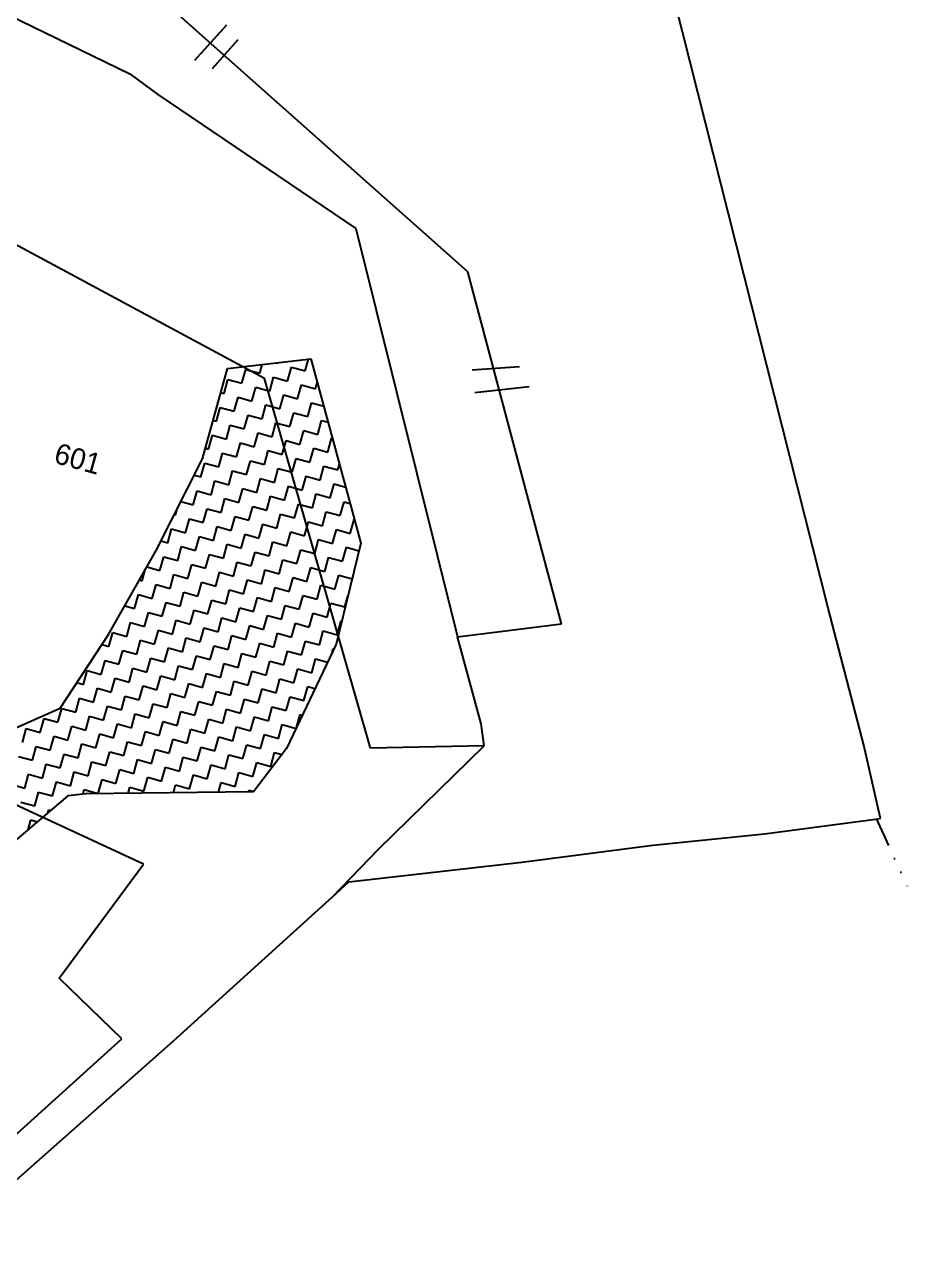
# Model space of a CAD drawing. Header units: metres. Extents: x 291974 to 293244, y 2020596 to 2023640.
# Drawn here: x 293091.7 to 293244.5, y 2022798.6 to 2023012.3 of the extents above; entities that cross this region are included whole.
import ezdxf
from ezdxf.enums import TextEntityAlignment as Align

# ---------------------------------------------------------------- set-up
doc = ezdxf.new("R2010")
doc.units = ezdxf.units.M
doc.header["$MEASUREMENT"] = 0
doc.linetypes.add('DIVIDE', pattern=[1.25, 0.5, -0.25, 0, -0.25, 0, -0.25])
for name, color, linetype in [('OTHERS', 1, 'Continuous'), ('POLY_HATCH', 12, 'Continuous'), ('POLY_PARCEL', 6, 'Continuous'), ('TEXT_PARCEL', 7, 'Continuous'), ('V_BOUND_LINE', 7, 'Continuous'), ('V_DIVIDE_LINE', 7, 'DIVIDE')]:
    doc.layers.add(name, color=color, linetype=linetype)
doc.styles.add('TEXT_MAP', font='')
doc.styles.get('TEXT_MAP').set_extended_font_data('Kruti Dev 050')

msp = doc.modelspace()

# ---------------------------------------------------------------- linework, layer by layer
at = {"layer": 'OTHERS'}
for p, q in [((293121.2, 2023006.14), (293126.73, 2023012.27)), ((293124.23, 2023004.7), (293128.65, 2023009.72)), ((293169.16, 2022952.59), (293177.38, 2022953.14)), ((293169.67, 2022948.62), (293179.04, 2022949.65))]:
    msp.add_line(p, q, dxfattribs=at)
at = {"layer": 'POLY_HATCH'}
for p, q in [((293126.82, 2022952.8), (293141.27, 2022954.47)), ((293141.27, 2022954.47), (293149.89, 2022922.58)), ((293122.48, 2022937.15), (293126.82, 2022952.8)), ((293114.48, 2022921.31), (293122.48, 2022937.15)), ((293106.22, 2022906.74), (293114.48, 2022921.31)), ((293149.89, 2022922.58), (293145.65, 2022905.09)), ((293097.87, 2022894.01), (293106.22, 2022906.74)), ((293145.65, 2022905.09), (293137.02, 2022887.02)), ((293071.09, 2022882.17), (293097.87, 2022894.01)), ((293137.02, 2022887.02), (293131.34, 2022879.56)), ((293099.21, 2022878.84), (293069.93, 2022853.97)), ((293102.32, 2022879.18), (293099.21, 2022878.84)), ((293131.34, 2022879.56), (293102.32, 2022879.18))]:
    msp.add_line(p, q, dxfattribs=at)
at = {"layer": 'POLY_HATCH', "linetype": 'Continuous'}
for p, q in [((293132.4, 2022951.97), (293132.83, 2022953.5)), ((293135.25, 2022953.78), (293135.48, 2022953.71)), ((293135.48, 2022953.71), (293135.51, 2022953.81)), ((293140.3, 2022952.37), (293140.87, 2022954.42)), ((293129.32, 2022950.23), (293129.99, 2022952.64)), ((293129.99, 2022952.64), (293132.4, 2022951.97)), ((293134.15, 2022948.89), (293134.81, 2022951.3)), ((293134.81, 2022951.3), (293137.22, 2022950.63)), ((293137.22, 2022950.63), (293137.89, 2022953.04)), ((293137.89, 2022953.04), (293140.3, 2022952.37)), ((293126.25, 2022948.48), (293126.91, 2022950.89)), ((293126.91, 2022950.89), (293129.32, 2022950.23)), ((293131.07, 2022947.15), (293131.74, 2022949.56)), ((293131.74, 2022949.56), (293134.15, 2022948.89)), ((293138.97, 2022947.55), (293139.64, 2022949.96)), ((293139.64, 2022949.96), (293142.05, 2022949.29)), ((293142.05, 2022949.29), (293142.36, 2022950.43)), ((293125.67, 2022948.64), (293126.25, 2022948.48)), ((293127.99, 2022945.4), (293128.66, 2022947.82)), ((293128.66, 2022947.82), (293131.07, 2022947.15)), ((293135.89, 2022945.81), (293136.56, 2022948.22)), ((293136.56, 2022948.22), (293138.97, 2022947.55)), ((293140.71, 2022944.47), (293141.38, 2022946.88)), ((293141.38, 2022946.88), (293143.48, 2022946.3)), ((293124.91, 2022943.66), (293125.58, 2022946.07)), ((293125.58, 2022946.07), (293127.99, 2022945.4)), ((293129.73, 2022942.33), (293130.4, 2022944.74)), ((293130.4, 2022944.74), (293132.81, 2022944.07)), ((293132.81, 2022944.07), (293133.48, 2022946.48)), ((293133.48, 2022946.48), (293135.89, 2022945.81)), ((293137.63, 2022942.73), (293138.3, 2022945.14)), ((293138.3, 2022945.14), (293140.71, 2022944.47)), ((293124.33, 2022943.82), (293124.91, 2022943.66)), ((293126.65, 2022940.58), (293127.32, 2022942.99)), ((293127.32, 2022942.99), (293129.73, 2022942.33)), ((293134.55, 2022940.99), (293135.22, 2022943.4)), ((293135.22, 2022943.4), (293137.63, 2022942.73)), ((293142.45, 2022941.39), (293143.12, 2022943.8)), ((293143.12, 2022943.8), (293144.24, 2022943.49)), ((293123.57, 2022938.84), (293124.24, 2022941.25)), ((293124.24, 2022941.25), (293126.65, 2022940.58)), ((293131.47, 2022939.25), (293132.14, 2022941.66)), ((293132.14, 2022941.66), (293134.55, 2022940.99)), ((293136.29, 2022937.91), (293136.96, 2022940.32)), ((293136.96, 2022940.32), (293139.37, 2022939.65)), ((293139.37, 2022939.65), (293140.04, 2022942.06)), ((293140.04, 2022942.06), (293142.45, 2022941.39)), ((293144.19, 2022938.31), (293144.86, 2022940.73)), ((293144.86, 2022940.73), (293145, 2022940.69)), ((293123, 2022939), (293123.57, 2022938.84)), ((293125.31, 2022935.76), (293125.98, 2022938.17)), ((293125.98, 2022938.17), (293128.39, 2022937.5)), ((293128.39, 2022937.5), (293129.06, 2022939.92)), ((293129.06, 2022939.92), (293131.47, 2022939.25)), ((293133.21, 2022936.17), (293133.88, 2022938.58)), ((293133.88, 2022938.58), (293136.29, 2022937.91)), ((293141.11, 2022936.57), (293141.78, 2022938.98)), ((293141.78, 2022938.98), (293144.19, 2022938.31)), ((293122.23, 2022934.02), (293122.9, 2022936.43)), ((293122.9, 2022936.43), (293125.31, 2022935.76)), ((293130.13, 2022934.43), (293130.8, 2022936.84)), ((293130.8, 2022936.84), (293133.21, 2022936.17)), ((293138.03, 2022934.83), (293138.7, 2022937.24)), ((293138.7, 2022937.24), (293141.11, 2022936.57)), ((293145.93, 2022935.24), (293146.21, 2022936.22)), ((293121.07, 2022934.35), (293122.23, 2022934.02)), ((293127.06, 2022932.68), (293127.72, 2022935.09)), ((293127.72, 2022935.09), (293130.13, 2022934.43)), ((293134.96, 2022933.09), (293135.62, 2022935.5)), ((293135.62, 2022935.5), (293138.03, 2022934.83)), ((293139.78, 2022931.75), (293140.44, 2022934.16)), ((293140.44, 2022934.16), (293142.86, 2022933.49)), ((293142.86, 2022933.49), (293143.52, 2022935.9)), ((293143.52, 2022935.9), (293145.93, 2022935.24)), ((293123.98, 2022930.94), (293124.64, 2022933.35)), ((293124.64, 2022933.35), (293127.06, 2022932.68)), ((293128.8, 2022929.6), (293129.47, 2022932.02)), ((293129.47, 2022932.02), (293131.88, 2022931.35)), ((293131.88, 2022931.35), (293132.54, 2022933.76)), ((293132.54, 2022933.76), (293134.96, 2022933.09)), ((293136.7, 2022930.01), (293137.37, 2022932.42)), ((293137.37, 2022932.42), (293139.78, 2022931.75)), ((293144.6, 2022930.41), (293145.27, 2022932.83)), ((293145.27, 2022932.83), (293147.27, 2022932.27)), ((293118.76, 2022929.79), (293120.9, 2022929.2)), ((293120.9, 2022929.2), (293121.57, 2022931.61)), ((293121.57, 2022931.61), (293123.98, 2022930.94)), ((293125.72, 2022927.86), (293126.39, 2022930.27)), ((293126.39, 2022930.27), (293128.8, 2022929.6)), ((293133.62, 2022928.27), (293134.29, 2022930.68)), ((293134.29, 2022930.68), (293136.7, 2022930.01)), ((293141.52, 2022928.67), (293142.19, 2022931.08)), ((293142.19, 2022931.08), (293144.6, 2022930.41)), ((293146.34, 2022927.34), (293147.01, 2022929.75)), ((293147.01, 2022929.75), (293148.03, 2022929.46)), ((293117.61, 2022927.52), (293117.82, 2022927.46)), ((293117.82, 2022927.46), (293118.1, 2022928.49)), ((293122.64, 2022926.12), (293123.31, 2022928.53)), ((293123.31, 2022928.53), (293125.72, 2022927.86)), ((293130.54, 2022926.53), (293131.21, 2022928.94)), ((293131.21, 2022928.94), (293133.62, 2022928.27)), ((293135.36, 2022925.19), (293136.03, 2022927.6)), ((293136.03, 2022927.6), (293138.44, 2022926.93)), ((293138.44, 2022926.93), (293139.11, 2022929.34)), ((293139.11, 2022929.34), (293141.52, 2022928.67)), ((293143.26, 2022925.59), (293143.93, 2022928)), ((293143.93, 2022928), (293146.34, 2022927.34)), ((293119.56, 2022924.38), (293120.23, 2022926.79)), ((293120.23, 2022926.79), (293122.64, 2022926.12)), ((293124.38, 2022923.04), (293125.05, 2022925.45)), ((293125.05, 2022925.45), (293127.46, 2022924.78)), ((293127.46, 2022924.78), (293128.13, 2022927.19)), ((293128.13, 2022927.19), (293130.54, 2022926.53)), ((293132.28, 2022923.45), (293132.95, 2022925.86)), ((293132.95, 2022925.86), (293135.36, 2022925.19)), ((293140.18, 2022923.85), (293140.85, 2022926.26)), ((293140.85, 2022926.26), (293143.26, 2022925.59)), ((293148.08, 2022924.26), (293148.75, 2022926.67)), ((293148.75, 2022926.67), (293148.79, 2022926.66)), ((293116.48, 2022922.64), (293117.15, 2022925.05)), ((293117.15, 2022925.05), (293119.56, 2022924.38)), ((293121.3, 2022921.3), (293121.97, 2022923.71)), ((293121.97, 2022923.71), (293124.38, 2022923.04)), ((293129.2, 2022921.71), (293129.87, 2022924.12)), ((293129.87, 2022924.12), (293132.28, 2022923.45)), ((293137.1, 2022922.11), (293137.77, 2022924.52)), ((293137.77, 2022924.52), (293140.18, 2022923.85)), ((293145, 2022922.51), (293145.67, 2022924.93)), ((293145.67, 2022924.93), (293148.08, 2022924.26)), ((293115.31, 2022922.96), (293116.48, 2022922.64)), ((293118.22, 2022919.56), (293118.89, 2022921.97)), ((293118.89, 2022921.97), (293121.3, 2022921.3)), ((293126.12, 2022919.96), (293126.79, 2022922.37)), ((293126.79, 2022922.37), (293129.2, 2022921.71)), ((293134.02, 2022920.37), (293134.69, 2022922.78)), ((293134.69, 2022922.78), (293137.1, 2022922.11)), ((293138.84, 2022919.03), (293139.51, 2022921.44)), ((293139.51, 2022921.44), (293141.92, 2022920.77)), ((293141.92, 2022920.77), (293142.59, 2022923.18)), ((293142.59, 2022923.18), (293145, 2022922.51)), ((293146.74, 2022919.44), (293147.41, 2022921.85)), ((293147.41, 2022921.85), (293149.57, 2022921.25)), ((293115.14, 2022917.82), (293115.81, 2022920.23)), ((293115.81, 2022920.23), (293118.22, 2022919.56)), ((293123.04, 2022918.22), (293123.71, 2022920.63)), ((293123.71, 2022920.63), (293126.12, 2022919.96)), ((293127.87, 2022916.88), (293128.53, 2022919.29)), ((293128.53, 2022919.29), (293130.94, 2022918.63)), ((293130.94, 2022918.63), (293131.61, 2022921.04)), ((293131.61, 2022921.04), (293134.02, 2022920.37)), ((293135.77, 2022917.29), (293136.43, 2022919.7)), ((293136.43, 2022919.7), (293138.84, 2022919.03)), ((293143.66, 2022917.69), (293144.33, 2022920.1)), ((293144.33, 2022920.1), (293146.74, 2022919.44)), ((293112.07, 2022916.07), (293112.6, 2022918)), ((293112.86, 2022918.45), (293115.14, 2022917.82)), ((293116.89, 2022914.74), (293117.55, 2022917.15)), ((293117.55, 2022917.15), (293119.97, 2022916.48)), ((293119.97, 2022916.48), (293120.63, 2022918.89)), ((293120.63, 2022918.89), (293123.04, 2022918.22)), ((293124.79, 2022915.14), (293125.45, 2022917.55)), ((293125.45, 2022917.55), (293127.87, 2022916.88)), ((293132.69, 2022915.55), (293133.35, 2022917.96)), ((293133.35, 2022917.96), (293135.77, 2022917.29)), ((293140.59, 2022915.95), (293141.25, 2022918.36)), ((293141.25, 2022918.36), (293143.66, 2022917.69)), ((293145.41, 2022914.61), (293146.08, 2022917.03)), ((293146.08, 2022917.03), (293148.39, 2022916.38)), ((293111.58, 2022916.21), (293112.07, 2022916.07)), ((293113.81, 2022913), (293114.48, 2022915.41)), ((293114.48, 2022915.41), (293116.89, 2022914.74)), ((293121.71, 2022913.4), (293122.38, 2022915.81)), ((293122.38, 2022915.81), (293124.79, 2022915.14)), ((293129.61, 2022913.81), (293130.28, 2022916.22)), ((293130.28, 2022916.22), (293132.69, 2022915.55)), ((293134.43, 2022912.47), (293135.1, 2022914.88)), ((293135.1, 2022914.88), (293137.51, 2022914.21)), ((293137.51, 2022914.21), (293138.18, 2022916.62)), ((293138.18, 2022916.62), (293140.59, 2022915.95)), ((293142.33, 2022912.87), (293143, 2022915.28)), ((293143, 2022915.28), (293145.41, 2022914.61)), ((293110.73, 2022911.25), (293111.4, 2022913.66)), ((293111.4, 2022913.66), (293113.81, 2022913)), ((293118.63, 2022911.66), (293119.3, 2022914.07)), ((293119.3, 2022914.07), (293121.71, 2022913.4)), ((293123.45, 2022910.32), (293124.12, 2022912.73)), ((293124.12, 2022912.73), (293126.53, 2022912.06)), ((293126.53, 2022912.06), (293127.2, 2022914.47)), ((293127.2, 2022914.47), (293129.61, 2022913.81)), ((293131.35, 2022910.73), (293132.02, 2022913.14)), ((293132.02, 2022913.14), (293134.43, 2022912.47)), ((293139.25, 2022911.13), (293139.92, 2022913.54)), ((293139.92, 2022913.54), (293142.33, 2022912.87)), ((293147.15, 2022911.54), (293147.66, 2022913.39)), ((293109.04, 2022911.72), (293110.73, 2022911.25)), ((293112.47, 2022908.17), (293113.14, 2022910.59)), ((293113.14, 2022910.59), (293115.55, 2022909.92)), ((293115.55, 2022909.92), (293116.22, 2022912.33)), ((293116.22, 2022912.33), (293118.63, 2022911.66)), ((293120.37, 2022908.58), (293121.04, 2022910.99)), ((293121.04, 2022910.99), (293123.45, 2022910.32)), ((293128.27, 2022908.98), (293128.94, 2022911.39)), ((293128.94, 2022911.39), (293131.35, 2022910.73)), ((293136.17, 2022909.39), (293136.84, 2022911.8)), ((293136.84, 2022911.8), (293139.25, 2022911.13)), ((293140.99, 2022908.05), (293141.66, 2022910.46)), ((293141.66, 2022910.46), (293144.07, 2022909.79)), ((293144.07, 2022909.79), (293144.74, 2022912.2)), ((293144.74, 2022912.2), (293147.15, 2022911.54)), ((293109.39, 2022906.43), (293110.06, 2022908.84)), ((293110.06, 2022908.84), (293112.47, 2022908.17)), ((293117.29, 2022906.84), (293117.96, 2022909.25)), ((293117.96, 2022909.25), (293120.37, 2022908.58)), ((293125.19, 2022907.24), (293125.86, 2022909.65)), ((293125.86, 2022909.65), (293128.27, 2022908.98)), ((293130.01, 2022905.91), (293130.68, 2022908.32)), ((293130.68, 2022908.32), (293133.09, 2022907.65)), ((293133.09, 2022907.65), (293133.76, 2022910.06)), ((293133.76, 2022910.06), (293136.17, 2022909.39)), ((293137.91, 2022906.31), (293138.58, 2022908.72)), ((293138.58, 2022908.72), (293140.99, 2022908.05)), ((293145.81, 2022906.71), (293146.48, 2022909.13)), ((293146.48, 2022909.13), (293146.62, 2022909.09)), ((293106.31, 2022904.69), (293106.98, 2022907.1)), ((293106.98, 2022907.1), (293109.39, 2022906.43)), ((293114.21, 2022905.1), (293114.88, 2022907.51)), ((293114.88, 2022907.51), (293117.29, 2022906.84)), ((293119.03, 2022903.76), (293119.7, 2022906.17)), ((293119.7, 2022906.17), (293122.11, 2022905.5)), ((293122.11, 2022905.5), (293122.78, 2022907.91)), ((293122.78, 2022907.91), (293125.19, 2022907.24)), ((293126.93, 2022904.16), (293127.6, 2022906.57)), ((293127.6, 2022906.57), (293130.01, 2022905.91)), ((293134.83, 2022904.57), (293135.5, 2022906.98)), ((293135.5, 2022906.98), (293137.91, 2022906.31)), ((293142.73, 2022904.97), (293143.4, 2022907.38)), ((293143.4, 2022907.38), (293145.81, 2022906.71)), ((293105.09, 2022905.03), (293106.31, 2022904.69)), ((293108.05, 2022901.61), (293108.72, 2022904.02)), ((293108.72, 2022904.02), (293111.13, 2022903.35)), ((293111.13, 2022903.35), (293111.8, 2022905.76)), ((293111.8, 2022905.76), (293114.21, 2022905.1)), ((293115.95, 2022902.02), (293116.62, 2022904.43)), ((293116.62, 2022904.43), (293119.03, 2022903.76)), ((293123.85, 2022902.42), (293124.52, 2022904.83)), ((293124.52, 2022904.83), (293126.93, 2022904.16)), ((293131.75, 2022902.83), (293132.42, 2022905.24)), ((293132.42, 2022905.24), (293134.83, 2022904.57)), ((293139.65, 2022903.23), (293140.32, 2022905.64)), ((293140.32, 2022905.64), (293142.73, 2022904.97)), ((293144.97, 2022903.66), (293145.14, 2022904.3)), ((293145.14, 2022904.3), (293145.26, 2022904.27)), ((293104.98, 2022899.87), (293105.64, 2022902.28)), ((293105.64, 2022902.28), (293108.05, 2022901.61)), ((293112.87, 2022900.27), (293113.54, 2022902.69)), ((293113.54, 2022902.69), (293115.95, 2022902.02)), ((293120.77, 2022900.68), (293121.44, 2022903.09)), ((293121.44, 2022903.09), (293123.85, 2022902.42)), ((293128.67, 2022901.08), (293129.34, 2022903.49)), ((293129.34, 2022903.49), (293131.75, 2022902.83)), ((293133.5, 2022899.75), (293134.16, 2022902.16)), ((293134.16, 2022902.16), (293136.57, 2022901.49)), ((293136.57, 2022901.49), (293137.24, 2022903.9)), ((293137.24, 2022903.9), (293139.65, 2022903.23)), ((293141.4, 2022900.15), (293142.06, 2022902.56)), ((293142.06, 2022902.56), (293144.16, 2022901.98)), ((293101.9, 2022898.13), (293102.56, 2022900.54)), ((293102.56, 2022900.54), (293104.98, 2022899.87)), ((293109.8, 2022898.53), (293110.46, 2022900.94)), ((293110.46, 2022900.94), (293112.87, 2022900.27)), ((293117.7, 2022898.94), (293118.36, 2022901.35)), ((293118.36, 2022901.35), (293120.77, 2022900.68)), ((293122.52, 2022897.6), (293123.19, 2022900.01)), ((293123.19, 2022900.01), (293125.6, 2022899.34)), ((293125.6, 2022899.34), (293126.26, 2022901.75)), ((293126.26, 2022901.75), (293128.67, 2022901.08)), ((293130.42, 2022898.01), (293131.09, 2022900.42)), ((293131.09, 2022900.42), (293133.5, 2022899.75)), ((293138.32, 2022898.41), (293138.99, 2022900.82)), ((293138.99, 2022900.82), (293141.4, 2022900.15)), ((293100.77, 2022898.44), (293101.9, 2022898.13)), ((293106.72, 2022896.79), (293107.39, 2022899.2)), ((293107.39, 2022899.2), (293109.8, 2022898.53)), ((293111.54, 2022895.45), (293112.21, 2022897.86)), ((293112.21, 2022897.86), (293114.62, 2022897.2)), ((293114.62, 2022897.2), (293115.29, 2022899.61)), ((293115.29, 2022899.61), (293117.7, 2022898.94)), ((293119.44, 2022895.86), (293120.11, 2022898.27)), ((293120.11, 2022898.27), (293122.52, 2022897.6)), ((293127.34, 2022896.26), (293128.01, 2022898.67)), ((293128.01, 2022898.67), (293130.42, 2022898.01)), ((293135.24, 2022896.67), (293135.91, 2022899.08)), ((293135.91, 2022899.08), (293138.32, 2022898.41)), ((293140.06, 2022895.33), (293140.73, 2022897.74)), ((293140.73, 2022897.74), (293141.97, 2022897.4)), ((293100.56, 2022893.31), (293101.23, 2022895.72)), ((293101.23, 2022895.72), (293103.64, 2022895.05)), ((293103.64, 2022895.05), (293104.31, 2022897.46)), ((293104.31, 2022897.46), (293106.72, 2022896.79)), ((293108.46, 2022893.71), (293109.13, 2022896.12)), ((293109.13, 2022896.12), (293111.54, 2022895.45)), ((293116.36, 2022894.12), (293117.03, 2022896.53)), ((293117.03, 2022896.53), (293119.44, 2022895.86)), ((293124.26, 2022894.52), (293124.93, 2022896.93)), ((293124.93, 2022896.93), (293127.34, 2022896.26)), ((293129.08, 2022893.18), (293129.75, 2022895.59)), ((293129.75, 2022895.59), (293132.16, 2022894.93)), ((293132.16, 2022894.93), (293132.83, 2022897.34)), ((293132.83, 2022897.34), (293135.24, 2022896.67)), ((293136.98, 2022893.59), (293137.65, 2022896)), ((293137.65, 2022896), (293140.06, 2022895.33)), ((293097.48, 2022891.57), (293098.15, 2022893.98)), ((293098.15, 2022893.98), (293100.56, 2022893.31)), ((293105.38, 2022891.97), (293106.05, 2022894.38)), ((293106.05, 2022894.38), (293108.46, 2022893.71)), ((293113.28, 2022892.37), (293113.95, 2022894.79)), ((293113.95, 2022894.79), (293116.36, 2022894.12)), ((293118.1, 2022891.04), (293118.77, 2022893.45)), ((293118.77, 2022893.45), (293121.18, 2022892.78)), ((293121.18, 2022892.78), (293121.85, 2022895.19)), ((293121.85, 2022895.19), (293124.26, 2022894.52)), ((293126, 2022891.44), (293126.67, 2022893.85)), ((293126.67, 2022893.85), (293129.08, 2022893.18)), ((293133.9, 2022891.85), (293134.57, 2022894.26)), ((293134.57, 2022894.26), (293136.98, 2022893.59)), ((293094.4, 2022889.82), (293095.07, 2022892.23)), ((293095.07, 2022892.23), (293097.48, 2022891.57)), ((293102.3, 2022890.23), (293102.97, 2022892.64)), ((293102.97, 2022892.64), (293105.38, 2022891.97)), ((293107.12, 2022888.89), (293107.79, 2022891.3)), ((293107.79, 2022891.3), (293110.2, 2022890.63)), ((293110.2, 2022890.63), (293110.87, 2022893.04)), ((293110.87, 2022893.04), (293113.28, 2022892.37)), ((293115.02, 2022889.3), (293115.69, 2022891.71)), ((293115.69, 2022891.71), (293118.1, 2022891.04)), ((293122.92, 2022889.7), (293123.59, 2022892.11)), ((293123.59, 2022892.11), (293126, 2022891.44)), ((293130.82, 2022890.11), (293131.49, 2022892.52)), ((293131.49, 2022892.52), (293133.9, 2022891.85)), ((293135.64, 2022888.77), (293136.31, 2022891.18)), ((293136.31, 2022891.18), (293138.69, 2022890.52)), ((293138.77, 2022890.68), (293139.39, 2022892.92)), ((293139.39, 2022892.92), (293139.79, 2022892.81)), ((293091.32, 2022888.08), (293091.99, 2022890.49)), ((293091.99, 2022890.49), (293094.4, 2022889.82)), ((293096.14, 2022886.74), (293096.81, 2022889.15)), ((293096.81, 2022889.15), (293099.22, 2022888.49)), ((293099.22, 2022888.49), (293099.89, 2022890.9)), ((293099.89, 2022890.9), (293102.3, 2022890.23)), ((293104.04, 2022887.15), (293104.71, 2022889.56)), ((293104.71, 2022889.56), (293107.12, 2022888.89)), ((293111.94, 2022887.55), (293112.61, 2022889.96)), ((293112.61, 2022889.96), (293115.02, 2022889.3)), ((293119.84, 2022887.96), (293120.51, 2022890.37)), ((293120.51, 2022890.37), (293122.92, 2022889.7)), ((293124.66, 2022886.62), (293125.33, 2022889.03)), ((293125.33, 2022889.03), (293127.74, 2022888.36)), ((293127.74, 2022888.36), (293128.41, 2022890.77)), ((293128.41, 2022890.77), (293130.82, 2022890.11)), ((293132.56, 2022887.03), (293133.23, 2022889.44)), ((293133.23, 2022889.44), (293135.64, 2022888.77)), ((293093.06, 2022885), (293093.73, 2022887.41)), ((293093.73, 2022887.41), (293096.14, 2022886.74)), ((293100.96, 2022885.41), (293101.63, 2022887.82)), ((293101.63, 2022887.82), (293104.04, 2022887.15)), ((293108.86, 2022885.81), (293109.53, 2022888.22)), ((293109.53, 2022888.22), (293111.94, 2022887.55)), ((293113.68, 2022884.47), (293114.35, 2022886.89)), ((293114.35, 2022886.89), (293116.76, 2022886.22)), ((293116.76, 2022886.22), (293117.43, 2022888.63)), ((293117.43, 2022888.63), (293119.84, 2022887.96)), ((293121.58, 2022884.88), (293122.25, 2022887.29)), ((293122.25, 2022887.29), (293124.66, 2022886.62)), ((293129.48, 2022885.28), (293130.15, 2022887.69)), ((293130.15, 2022887.69), (293132.56, 2022887.03)), ((293090.65, 2022885.67), (293093.06, 2022885)), ((293097.88, 2022883.67), (293098.55, 2022886.08)), ((293098.55, 2022886.08), (293100.96, 2022885.41)), ((293105.78, 2022884.07), (293106.45, 2022886.48)), ((293106.45, 2022886.48), (293108.86, 2022885.81)), ((293110.61, 2022882.73), (293111.27, 2022885.14)), ((293111.27, 2022885.14), (293113.68, 2022884.47)), ((293118.51, 2022883.14), (293119.17, 2022885.55)), ((293119.17, 2022885.55), (293121.58, 2022884.88)), ((293126.41, 2022883.54), (293127.07, 2022885.95)), ((293127.07, 2022885.95), (293129.48, 2022885.28)), ((293134.31, 2022883.95), (293134.97, 2022886.36)), ((293134.97, 2022886.36), (293136.25, 2022886)), ((293094.81, 2022881.92), (293095.47, 2022884.33)), ((293095.47, 2022884.33), (293097.88, 2022883.67)), ((293099.63, 2022880.59), (293100.3, 2022883)), ((293100.3, 2022883), (293102.71, 2022882.33)), ((293102.71, 2022882.33), (293103.37, 2022884.74)), ((293103.37, 2022884.74), (293105.78, 2022884.07)), ((293107.53, 2022880.99), (293108.2, 2022883.4)), ((293108.2, 2022883.4), (293110.61, 2022882.73)), ((293115.43, 2022881.4), (293116.1, 2022883.81)), ((293116.1, 2022883.81), (293118.51, 2022883.14)), ((293123.33, 2022881.8), (293123.99, 2022884.21)), ((293123.99, 2022884.21), (293126.41, 2022883.54)), ((293128.15, 2022880.46), (293128.82, 2022882.87)), ((293128.82, 2022882.87), (293131.23, 2022882.21)), ((293131.23, 2022882.21), (293131.89, 2022884.62)), ((293131.89, 2022884.62), (293134.31, 2022883.95)), ((293089.32, 2022880.85), (293091.73, 2022880.18)), ((293091.73, 2022880.18), (293092.4, 2022882.59)), ((293092.4, 2022882.59), (293094.81, 2022881.92)), ((293096.55, 2022878.84), (293097.22, 2022881.25)), ((293097.22, 2022881.25), (293099.63, 2022880.59)), ((293104.45, 2022879.25), (293105.12, 2022881.66)), ((293105.12, 2022881.66), (293107.53, 2022880.99)), ((293112.35, 2022879.65), (293113.02, 2022882.06)), ((293113.02, 2022882.06), (293115.43, 2022881.4)), ((293117.46, 2022879.38), (293117.84, 2022880.73)), ((293117.84, 2022880.73), (293120.25, 2022880.06)), ((293120.25, 2022880.06), (293120.92, 2022882.47)), ((293120.92, 2022882.47), (293123.33, 2022881.8)), ((293125.28, 2022879.48), (293125.74, 2022881.13)), ((293125.74, 2022881.13), (293128.15, 2022880.46)), ((293093.47, 2022877.1), (293094.14, 2022879.51)), ((293094.14, 2022879.51), (293096.55, 2022878.84)), ((293101.83, 2022879.18), (293102.04, 2022879.92)), ((293102.04, 2022879.92), (293104.45, 2022879.25)), ((293109.65, 2022879.28), (293109.94, 2022880.32)), ((293109.94, 2022880.32), (293112.35, 2022879.65)), ((293130.49, 2022879.55), (293130.56, 2022879.8)), ((293130.56, 2022879.8), (293131.35, 2022879.58)), ((293091.06, 2022877.77), (293093.47, 2022877.1)), ((293095.73, 2022875.88), (293095.88, 2022876.43)), ((293095.88, 2022876.43), (293096.26, 2022876.33)), ((293092.33, 2022872.99), (293092.8, 2022874.69)), ((293092.8, 2022874.69), (293093.95, 2022874.37))]:
    msp.add_line(p, q, dxfattribs=at)
at = {"layer": 'POLY_PARCEL'}
for p, q in [((293068.13, 2023024.04), (293109.91, 2023003.79)), ((293168.45, 2022969.54), (293114.18, 2023017.72)), ((293109.91, 2023003.79), (293114.77, 2023000.22)), ((293114.77, 2023000.22), (293149.07, 2022977)), ((293133.22, 2022951.07), (293077.18, 2022981.21)), ((293149.07, 2022977), (293166.66, 2022906.35)), ((293184.63, 2022908.62), (293168.45, 2022969.54)), ((293151.58, 2022887.12), (293133.22, 2022951.07)), ((293166.66, 2022906.35), (293184.63, 2022908.62)), ((293170.75, 2022891.3), (293166.66, 2022906.35)), ((293171.25, 2022887.51), (293170.75, 2022891.3)), ((293112.27, 2022867.02), (293067.07, 2022888.02)), ((293171.25, 2022887.51), (293151.58, 2022887.12)), ((293152.97, 2022869.6), (293171.25, 2022887.51)), ((293145, 2022861.38), (293152.97, 2022869.6)), ((293097.72, 2022847.27), (293112.27, 2022867.02)), ((293108.53, 2022836.81), (293097.72, 2022847.27)), ((293082.42, 2022813.22), (293108.53, 2022836.81))]:
    msp.add_line(p, q, dxfattribs=at)
at = {"layer": 'V_BOUND_LINE'}
for p, q in [((293205.56, 2023011.06), (293180.75, 2023110.84)), ((293230.79, 2022911.35), (293205.56, 2023011.06)), ((293237, 2022887.6), (293230.79, 2022911.35)), ((293239.87, 2022874.9), (293237, 2022887.6)), ((293219.78, 2022872.3), (293239.87, 2022874.9)), ((293200.46, 2022870.33), (293219.78, 2022872.3)), ((293177.78, 2022867.38), (293200.46, 2022870.33)), ((293147.85, 2022863.95), (293177.78, 2022867.38)), ((293145, 2022861.38), (293147.85, 2022863.95)), ((293117.4, 2022836.39), (293145, 2022861.38)), ((293074.75, 2022798.65), (293117.4, 2022836.39))]:
    msp.add_line(p, q, dxfattribs=at)
at = {"layer": 'V_DIVIDE_LINE', "ltscale": 10}
msp.add_line((293239.16, 2022874.8), (293244.5, 2022863.23), dxfattribs=at)

# ---------------------------------------------------------------- texts
at = {"layer": 'TEXT_PARCEL', "style": 'TEXT_MAP'}
msp.add_text('601', height=3.602, rotation=344.4986, dxfattribs=at).set_placement((293100.46, 2022935.45), align=Align.CENTER)

doc.saveas('drawing.dxf')
